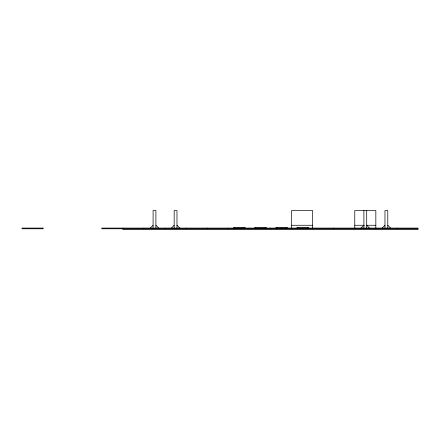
<?xml version="1.0" encoding="UTF-8"?>
<svg xmlns="http://www.w3.org/2000/svg" width="440" height="440" viewBox="0 0 440 440"><rect width="100%" height="100%" fill="white"/><g stroke="black" fill="none" stroke-linecap="round" stroke-linejoin="round"><path stroke-width="0.66" d="M150.282 228.08L153.093 225.269M171.358 228.08L174.169 225.269M361.081 228.08L363.897 225.269M382.162 228.08L384.973 225.269M291.517 225.269L312.598 225.269M354.761 225.269L364.282 225.269M366.317 225.269L375.837 225.269M245.339 227.728L233.794 227.728L233.794 228.08M266.42 227.728L254.876 227.728L254.876 228.08M287.502 227.728L275.957 227.728L275.957 228.08M308.577 227.728L297.033 227.728L297.033 228.08M418 228.784L101.794 228.784L101.794 228.08L418 228.08L418 229.488L122.876 229.488L122.876 228.08M387.783 225.269L390.594 228.08M366.707 225.269L369.518 228.08M176.979 225.269L179.795 228.08M155.903 225.269L158.714 228.08M396.918 228.08L396.918 228.784M387.783 228.08L387.783 210.513L384.973 210.513L384.973 228.08M375.837 228.784L375.837 210.513L354.761 210.513L354.761 228.784M366.707 210.513L366.707 228.08M363.897 210.513L363.897 228.08M333.68 228.08L333.68 228.784M312.598 228.784L312.598 210.513L291.517 210.513L291.517 228.784M307.918 227.728L307.918 228.08M307.747 227.728L307.747 228.08M297.193 227.728L297.193 228.08M286.836 227.728L286.836 228.08M286.666 227.728L286.666 228.08M276.117 227.728L276.117 228.08M270.435 228.08L270.435 228.784M265.76 227.728L265.76 228.08M265.589 227.728L265.589 228.08M255.035 227.728L255.035 228.08M249.359 228.08L249.359 228.784M244.679 227.728L244.679 228.08M244.508 227.728L244.508 228.08M233.954 227.728L233.954 228.08M228.278 228.08L228.278 228.784M207.196 228.08L207.196 228.784M186.115 228.08L186.115 228.784M176.979 228.08L176.979 210.513L174.169 210.513L174.169 228.08M165.038 228.08L165.038 228.784M155.903 228.08L155.903 210.513L153.093 210.513L153.093 228.08M143.957 228.08L143.957 228.784M43.082 228.08L22 228.08L22 228.784L43.082 228.784L43.082 228.08"/></g></svg>
